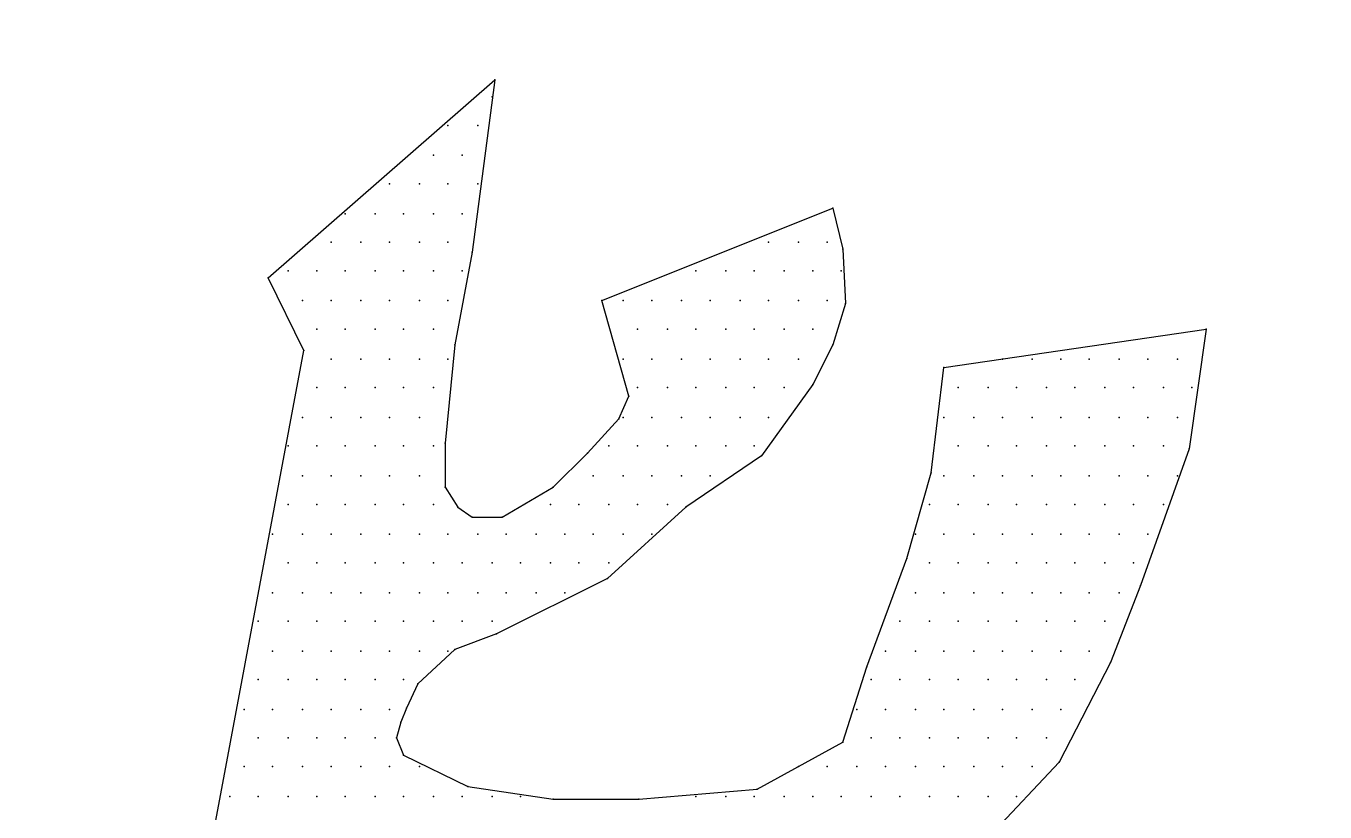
# Model space of a CAD drawing. Extents: x 199580 to 199930, y 645370 to 645670.
# Drawn here: x 199639.585 to 199641.509, y 645638.523 to 645639.688 of the extents above; entities that cross this region are included whole.
import ezdxf

# ---------------------------------------------------------------- set-up
doc = ezdxf.new("R2010")
doc.units = 0
doc.header["$LTSCALE"] = 0.2
doc.layers.add('KOTERET', color=1, linetype='Continuous')

msp = doc.modelspace()

# ---------------------------------------------------------------- linework, layer by layer
at = {"layer": 'KOTERET', "color": 1, "linetype": 'Continuous'}
for points in [[(199654.9932, 645650.0129, 0.06433), (199649.8966, 645651.419, 0.055067), (199645.3679, 645651.5541, 0.081051), (199640.018, 645650.4542, 0.05642), (199636.6294, 645648.7018, 0.170965), (199634.0241, 645645.6637, 0.076819), (199633.6272, 645643.867, 0.118306), (199634.2627, 645641.1287, 0.129737), (199636.2937, 645638.8211, 0.070189), (199640.2692, 645636.7267, 0.047922), (199643.2503, 645635.9688, 0.049022), (199647.5172, 645635.6626, 0.072792), (199653.7581, 645636.7436, 0.1248), (199657.8581, 645638.9858, 0.103709), (199660.1109, 645642.1717, 0.036886), (199660.2755, 645642.8705, 0.106536), (199660.1615, 645644.9205, 0.106243), (199658.1347, 645648.0156, 0.106919), (199654.9932, 645650.0129)], [(199643.3263, 645636.4269, 0.049045), (199647.5045, 645636.1271, 0.072972), (199653.6272, 645637.1912, 0.125195), (199657.5415, 645639.3257, 0.103069), (199659.6759, 645642.3342, 0.035565), (199659.8174, 645642.9444, 0.105225), (199659.7203, 645644.777, 0.105504), (199657.8096, 645647.6863, 0.107235), (199654.8243, 645649.5822, 0.064474), (199649.8311, 645650.9587, 0.055181), (199645.3953, 645651.0918, 0.081162), (199640.1847, 645650.0213, 0.05669), (199636.8743, 645648.307, 0.171614), (199634.4569, 645645.4969, 0.076301), (199634.0916, 645643.8501, 0.117637), (199634.6786, 645641.3377, 0.130118), (199636.5597, 645639.2032, 0.070334), (199640.4275, 645637.1637, 0.047983), (199643.3263, 645636.4269)]]:
    msp.add_lwpolyline(points, format="xyb", dxfattribs=at)
at = {"layer": 'KOTERET', "color": 2, "linetype": 'Continuous'}
for points in [[(199639.9441, 645639.3151), (199640.2798, 645639.6086)], [(199640.2798, 645639.6086), (199640.246, 645639.3531)], [(199640.2755, 645639.5833), (199640.2755, 645639.5833)], [(199640.2101, 645639.541), (199640.2101, 645639.541)], [(199640.2544, 645639.541), (199640.2544, 645639.541)], [(199640.189, 645639.4967), (199640.189, 645639.4967)], [(199640.2312, 645639.4967), (199640.2312, 645639.4967)], [(199640.1235, 645639.4545), (199640.1235, 645639.4545)], [(199640.1679, 645639.4545), (199640.1679, 645639.4545)], [(199640.2101, 645639.4545), (199640.2101, 645639.4545)], [(199640.2544, 645639.4545), (199640.2544, 645639.4545)], [(199640.4381, 645639.2813), (199640.7801, 645639.4186)], [(199640.7801, 645639.4186), (199640.7949, 645639.3574)], [(199640.0581, 645639.4101), (199640.0581, 645639.4101)], [(199640.1024, 645639.4101), (199640.1024, 645639.4101)], [(199640.1446, 645639.4101), (199640.1446, 645639.4101)], [(199640.189, 645639.4101), (199640.189, 645639.4101)], [(199640.2312, 645639.4101), (199640.2312, 645639.4101)], [(199640.037, 645639.3679), (199640.037, 645639.3679)], [(199640.0813, 645639.3679), (199640.0813, 645639.3679)], [(199640.1235, 645639.3679), (199640.1235, 645639.3679)], [(199640.1679, 645639.3679), (199640.1679, 645639.3679)], [(199640.2101, 645639.3679), (199640.2101, 645639.3679)], [(199640.6851, 645639.3679), (199640.6851, 645639.3679)], [(199640.7295, 645639.3679), (199640.7295, 645639.3679)], [(199640.7717, 645639.3679), (199640.7717, 645639.3679)], [(199640.7949, 645639.3574), (199640.7991, 645639.2771)], [(199640.246, 645639.3531), (199640.2206, 645639.2159)], [(199639.9736, 645639.3257), (199639.9736, 645639.3257)], [(199640.0158, 645639.3257), (199640.0158, 645639.3257)], [(199640.0581, 645639.3257), (199640.0581, 645639.3257)], [(199640.1024, 645639.3257), (199640.1024, 645639.3257)], [(199640.1446, 645639.3257), (199640.1446, 645639.3257)], [(199640.189, 645639.3257), (199640.189, 645639.3257)], [(199640.2312, 645639.3257), (199640.2312, 645639.3257)], [(199640.5774, 645639.3257), (199640.5774, 645639.3257)], [(199640.6218, 645639.3257), (199640.6218, 645639.3257)], [(199640.664, 645639.3257), (199640.664, 645639.3257)], [(199640.7083, 645639.3257), (199640.7083, 645639.3257)], [(199640.7506, 645639.3257), (199640.7506, 645639.3257)], [(199640.7928, 645639.3257), (199640.7928, 645639.3257)], [(199639.9968, 645639.2075), (199639.9441, 645639.3151)], [(199639.9947, 645639.2813), (199639.9947, 645639.2813)], [(199640.037, 645639.2813), (199640.037, 645639.2813)], [(199640.0813, 645639.2813), (199640.0813, 645639.2813)], [(199640.1235, 645639.2813), (199640.1235, 645639.2813)], [(199640.1679, 645639.2813), (199640.1679, 645639.2813)], [(199640.2101, 645639.2813), (199640.2101, 645639.2813)], [(199640.4782, 645639.1399), (199640.4381, 645639.2813)], [(199640.4698, 645639.2813), (199640.4698, 645639.2813)], [(199640.512, 645639.2813), (199640.512, 645639.2813)], [(199640.5563, 645639.2813), (199640.5563, 645639.2813)], [(199640.5986, 645639.2813), (199640.5986, 645639.2813)], [(199640.6429, 645639.2813), (199640.6429, 645639.2813)], [(199640.6851, 645639.2813), (199640.6851, 645639.2813)], [(199640.7295, 645639.2813), (199640.7295, 645639.2813)], [(199640.7717, 645639.2813), (199640.7717, 645639.2813)], [(199640.7991, 645639.2771), (199640.7801, 645639.2159)], [(199640.0158, 645639.2391), (199640.0158, 645639.2391)], [(199640.0581, 645639.2391), (199640.0581, 645639.2391)], [(199640.1024, 645639.2391), (199640.1024, 645639.2391)], [(199640.1446, 645639.2391), (199640.1446, 645639.2391)], [(199640.189, 645639.2391), (199640.189, 645639.2391)], [(199640.4909, 645639.2391), (199640.4909, 645639.2391)], [(199640.5352, 645639.2391), (199640.5352, 645639.2391)], [(199640.5774, 645639.2391), (199640.5774, 645639.2391)], [(199640.6218, 645639.2391), (199640.6218, 645639.2391)], [(199640.664, 645639.2391), (199640.664, 645639.2391)], [(199640.7083, 645639.2391), (199640.7083, 645639.2391)], [(199640.7506, 645639.2391), (199640.7506, 645639.2391)], [(199640.9448, 645639.1821), (199641.3333, 645639.2391)], [(199641.3333, 645639.2391), (199641.3079, 645639.0618)], [(199639.8448, 645638.3946), (199639.9968, 645639.2075)], [(199640.2206, 645639.2159), (199640.2059, 645639.0702)], [(199640.7801, 645639.2159), (199640.7506, 645639.1568)], [(199640.037, 645639.1948), (199640.037, 645639.1948)], [(199640.0813, 645639.1948), (199640.0813, 645639.1948)], [(199640.1235, 645639.1948), (199640.1235, 645639.1948)], [(199640.1679, 645639.1948), (199640.1679, 645639.1948)], [(199640.2101, 645639.1948), (199640.2101, 645639.1948)], [(199640.4698, 645639.1948), (199640.4698, 645639.1948)], [(199640.512, 645639.1948), (199640.512, 645639.1948)], [(199640.5563, 645639.1948), (199640.5563, 645639.1948)], [(199640.5986, 645639.1948), (199640.5986, 645639.1948)], [(199640.6429, 645639.1948), (199640.6429, 645639.1948)], [(199640.6851, 645639.1948), (199640.6851, 645639.1948)], [(199640.7295, 645639.1948), (199640.7295, 645639.1948)], [(199641.0314, 645639.1948), (199641.0314, 645639.1948)], [(199641.0757, 645639.1948), (199641.0757, 645639.1948)], [(199641.1179, 645639.1948), (199641.1179, 645639.1948)], [(199641.1602, 645639.1948), (199641.1602, 645639.1948)], [(199641.2045, 645639.1948), (199641.2045, 645639.1948)], [(199641.2467, 645639.1948), (199641.2467, 645639.1948)], [(199641.2911, 645639.1948), (199641.2911, 645639.1948)], [(199640.9258, 645639.0259), (199640.9448, 645639.1821)], [(199640.0158, 645639.1526), (199640.0158, 645639.1526)], [(199640.0581, 645639.1526), (199640.0581, 645639.1526)], [(199640.1024, 645639.1526), (199640.1024, 645639.1526)], [(199640.1446, 645639.1526), (199640.1446, 645639.1526)], [(199640.189, 645639.1526), (199640.189, 645639.1526)], [(199640.4909, 645639.1526), (199640.4909, 645639.1526)], [(199640.5352, 645639.1526), (199640.5352, 645639.1526)], [(199640.5774, 645639.1526), (199640.5774, 645639.1526)], [(199640.6218, 645639.1526), (199640.6218, 645639.1526)], [(199640.664, 645639.1526), (199640.664, 645639.1526)], [(199640.7506, 645639.1568), (199640.6746, 645639.0512)], [(199640.7083, 645639.1526), (199640.7083, 645639.1526)], [(199640.9659, 645639.1526), (199640.9659, 645639.1526)], [(199641.0103, 645639.1526), (199641.0103, 645639.1526)], [(199641.0525, 645639.1526), (199641.0525, 645639.1526)], [(199641.0968, 645639.1526), (199641.0968, 645639.1526)], [(199641.139, 645639.1526), (199641.139, 645639.1526)], [(199641.1834, 645639.1526), (199641.1834, 645639.1526)], [(199641.2256, 645639.1526), (199641.2256, 645639.1526)], [(199641.2699, 645639.1526), (199641.2699, 645639.1526)], [(199641.3122, 645639.1526), (199641.3122, 645639.1526)], [(199640.4634, 645639.1061), (199640.4782, 645639.1399)], [(199639.9947, 645639.1082), (199639.9947, 645639.1082)], [(199640.037, 645639.1082), (199640.037, 645639.1082)], [(199640.0813, 645639.1082), (199640.0813, 645639.1082)], [(199640.1235, 645639.1082), (199640.1235, 645639.1082)], [(199640.1679, 645639.1082), (199640.1679, 645639.1082)], [(199640.417, 645639.0554), (199640.4634, 645639.1061)], [(199640.4698, 645639.1082), (199640.4698, 645639.1082)], [(199640.512, 645639.1082), (199640.512, 645639.1082)], [(199640.5563, 645639.1082), (199640.5563, 645639.1082)], [(199640.5986, 645639.1082), (199640.5986, 645639.1082)], [(199640.6429, 645639.1082), (199640.6429, 645639.1082)], [(199640.6851, 645639.1082), (199640.6851, 645639.1082)], [(199640.9448, 645639.1082), (199640.9448, 645639.1082)], [(199640.9891, 645639.1082), (199640.9891, 645639.1082)], [(199641.0314, 645639.1082), (199641.0314, 645639.1082)], [(199641.0757, 645639.1082), (199641.0757, 645639.1082)], [(199641.1179, 645639.1082), (199641.1179, 645639.1082)], [(199641.1602, 645639.1082), (199641.1602, 645639.1082)], [(199641.2045, 645639.1082), (199641.2045, 645639.1082)], [(199641.2467, 645639.1082), (199641.2467, 645639.1082)], [(199641.2911, 645639.1082), (199641.2911, 645639.1082)], [(199640.2059, 645639.0702), (199640.2059, 645639.0048)], [(199639.9736, 645639.066), (199639.9736, 645639.066)], [(199640.0158, 645639.066), (199640.0158, 645639.066)], [(199640.0581, 645639.066), (199640.0581, 645639.066)], [(199640.1024, 645639.066), (199640.1024, 645639.066)], [(199640.1446, 645639.066), (199640.1446, 645639.066)], [(199640.189, 645639.066), (199640.189, 645639.066)], [(199640.3663, 645639.0048), (199640.417, 645639.0554)], [(199640.4487, 645639.066), (199640.4487, 645639.066)], [(199640.4909, 645639.066), (199640.4909, 645639.066)], [(199640.5352, 645639.066), (199640.5352, 645639.066)], [(199640.6746, 645639.0512), (199640.5627, 645638.9752)], [(199640.5774, 645639.066), (199640.5774, 645639.066)], [(199640.6218, 645639.066), (199640.6218, 645639.066)], [(199640.664, 645639.066), (199640.664, 645639.066)], [(199640.9659, 645639.066), (199640.9659, 645639.066)], [(199641.0103, 645639.066), (199641.0103, 645639.066)], [(199641.0525, 645639.066), (199641.0525, 645639.066)], [(199641.0968, 645639.066), (199641.0968, 645639.066)], [(199641.139, 645639.066), (199641.139, 645639.066)], [(199641.1834, 645639.066), (199641.1834, 645639.066)], [(199641.2256, 645639.066), (199641.2256, 645639.066)], [(199641.3079, 645639.0618), (199641.2362, 645638.8591)], [(199641.2699, 645639.066), (199641.2699, 645639.066)], [(199639.9947, 645639.0217), (199639.9947, 645639.0217)], [(199640.037, 645639.0217), (199640.037, 645639.0217)], [(199640.0813, 645639.0217), (199640.0813, 645639.0217)], [(199640.1235, 645639.0217), (199640.1235, 645639.0217)], [(199640.1679, 645639.0217), (199640.1679, 645639.0217)], [(199640.4254, 645639.0217), (199640.4254, 645639.0217)], [(199640.4698, 645639.0217), (199640.4698, 645639.0217)], [(199640.512, 645639.0217), (199640.512, 645639.0217)], [(199640.5563, 645639.0217), (199640.5563, 645639.0217)], [(199640.5986, 645639.0217), (199640.5986, 645639.0217)], [(199640.8899, 645638.8992), (199640.9258, 645639.0259)], [(199640.9448, 645639.0217), (199640.9448, 645639.0217)], [(199640.9891, 645639.0217), (199640.9891, 645639.0217)], [(199641.0314, 645639.0217), (199641.0314, 645639.0217)], [(199641.0757, 645639.0217), (199641.0757, 645639.0217)], [(199641.1179, 645639.0217), (199641.1179, 645639.0217)], [(199641.1602, 645639.0217), (199641.1602, 645639.0217)], [(199641.2045, 645639.0217), (199641.2045, 645639.0217)], [(199641.2467, 645639.0217), (199641.2467, 645639.0217)], [(199641.2911, 645639.0217), (199641.2911, 645639.0217)], [(199640.2059, 645639.0048), (199640.2249, 645638.9752)], [(199640.2903, 645638.9604), (199640.3663, 645639.0048)], [(199639.9736, 645638.9794), (199639.9736, 645638.9794)], [(199640.0158, 645638.9794), (199640.0158, 645638.9794)], [(199640.0581, 645638.9794), (199640.0581, 645638.9794)], [(199640.1024, 645638.9794), (199640.1024, 645638.9794)], [(199640.1446, 645638.9794), (199640.1446, 645638.9794)], [(199640.189, 645638.9794), (199640.189, 645638.9794)], [(199640.2249, 645638.9752), (199640.246, 645638.9604)], [(199640.3621, 645638.9794), (199640.3621, 645638.9794)], [(199640.4043, 645638.9794), (199640.4043, 645638.9794)], [(199640.5627, 645638.9752), (199640.4465, 645638.8696)], [(199640.4487, 645638.9794), (199640.4487, 645638.9794)], [(199640.4909, 645638.9794), (199640.4909, 645638.9794)], [(199640.5352, 645638.9794), (199640.5352, 645638.9794)], [(199640.9237, 645638.9794), (199640.9237, 645638.9794)], [(199640.9659, 645638.9794), (199640.9659, 645638.9794)], [(199641.0103, 645638.9794), (199641.0103, 645638.9794)], [(199641.0525, 645638.9794), (199641.0525, 645638.9794)], [(199641.0968, 645638.9794), (199641.0968, 645638.9794)], [(199641.139, 645638.9794), (199641.139, 645638.9794)], [(199641.1834, 645638.9794), (199641.1834, 645638.9794)], [(199641.2256, 645638.9794), (199641.2256, 645638.9794)], [(199641.2699, 645638.9794), (199641.2699, 645638.9794)], [(199640.246, 645638.9604), (199640.2903, 645638.9604)], [(199639.9504, 645638.9351), (199639.9504, 645638.9351)], [(199639.9947, 645638.9351), (199639.9947, 645638.9351)], [(199640.037, 645638.9351), (199640.037, 645638.9351)], [(199640.0813, 645638.9351), (199640.0813, 645638.9351)], [(199640.1235, 645638.9351), (199640.1235, 645638.9351)], [(199640.1679, 645638.9351), (199640.1679, 645638.9351)], [(199640.2101, 645638.9351), (199640.2101, 645638.9351)], [(199640.2544, 645638.9351), (199640.2544, 645638.9351)], [(199640.2966, 645638.9351), (199640.2966, 645638.9351)], [(199640.341, 645638.9351), (199640.341, 645638.9351)], [(199640.3832, 645638.9351), (199640.3832, 645638.9351)], [(199640.4254, 645638.9351), (199640.4254, 645638.9351)], [(199640.4698, 645638.9351), (199640.4698, 645638.9351)], [(199640.512, 645638.9351), (199640.512, 645638.9351)], [(199640.9026, 645638.9351), (199640.9026, 645638.9351)], [(199640.9448, 645638.9351), (199640.9448, 645638.9351)], [(199640.9891, 645638.9351), (199640.9891, 645638.9351)], [(199641.0314, 645638.9351), (199641.0314, 645638.9351)], [(199641.0757, 645638.9351), (199641.0757, 645638.9351)], [(199641.1179, 645638.9351), (199641.1179, 645638.9351)], [(199641.1602, 645638.9351), (199641.1602, 645638.9351)], [(199641.2045, 645638.9351), (199641.2045, 645638.9351)], [(199641.2467, 645638.9351), (199641.2467, 645638.9351)], [(199640.8308, 645638.7388), (199640.8899, 645638.8992)], [(199639.9736, 645638.8929), (199639.9736, 645638.8929)], [(199640.0158, 645638.8929), (199640.0158, 645638.8929)], [(199640.0581, 645638.8929), (199640.0581, 645638.8929)], [(199640.1024, 645638.8929), (199640.1024, 645638.8929)], [(199640.1446, 645638.8929), (199640.1446, 645638.8929)], [(199640.189, 645638.8929), (199640.189, 645638.8929)], [(199640.2312, 645638.8929), (199640.2312, 645638.8929)], [(199640.2755, 645638.8929), (199640.2755, 645638.8929)], [(199640.3178, 645638.8929), (199640.3178, 645638.8929)], [(199640.3621, 645638.8929), (199640.3621, 645638.8929)], [(199640.4043, 645638.8929), (199640.4043, 645638.8929)], [(199640.4487, 645638.8929), (199640.4487, 645638.8929)], [(199640.9237, 645638.8929), (199640.9237, 645638.8929)], [(199640.9659, 645638.8929), (199640.9659, 645638.8929)], [(199641.0103, 645638.8929), (199641.0103, 645638.8929)], [(199641.0525, 645638.8929), (199641.0525, 645638.8929)], [(199641.0968, 645638.8929), (199641.0968, 645638.8929)], [(199641.139, 645638.8929), (199641.139, 645638.8929)], [(199641.1834, 645638.8929), (199641.1834, 645638.8929)], [(199641.2256, 645638.8929), (199641.2256, 645638.8929)], [(199640.4465, 645638.8696), (199640.2819, 645638.7873)], [(199641.2362, 645638.8591), (199641.1918, 645638.7451)], [(199639.9504, 645638.8485), (199639.9504, 645638.8485)], [(199639.9947, 645638.8485), (199639.9947, 645638.8485)], [(199640.037, 645638.8485), (199640.037, 645638.8485)], [(199640.0813, 645638.8485), (199640.0813, 645638.8485)], [(199640.1235, 645638.8485), (199640.1235, 645638.8485)], [(199640.1679, 645638.8485), (199640.1679, 645638.8485)], [(199640.2101, 645638.8485), (199640.2101, 645638.8485)], [(199640.2544, 645638.8485), (199640.2544, 645638.8485)], [(199640.2966, 645638.8485), (199640.2966, 645638.8485)], [(199640.341, 645638.8485), (199640.341, 645638.8485)], [(199640.3832, 645638.8485), (199640.3832, 645638.8485)], [(199640.9026, 645638.8485), (199640.9026, 645638.8485)], [(199640.9448, 645638.8485), (199640.9448, 645638.8485)], [(199640.9891, 645638.8485), (199640.9891, 645638.8485)], [(199641.0314, 645638.8485), (199641.0314, 645638.8485)], [(199641.0757, 645638.8485), (199641.0757, 645638.8485)], [(199641.1179, 645638.8485), (199641.1179, 645638.8485)], [(199641.1602, 645638.8485), (199641.1602, 645638.8485)], [(199641.2045, 645638.8485), (199641.2045, 645638.8485)], [(199639.9293, 645638.8063), (199639.9293, 645638.8063)], [(199639.9736, 645638.8063), (199639.9736, 645638.8063)], [(199640.0158, 645638.8063), (199640.0158, 645638.8063)], [(199640.0581, 645638.8063), (199640.0581, 645638.8063)], [(199640.1024, 645638.8063), (199640.1024, 645638.8063)], [(199640.1446, 645638.8063), (199640.1446, 645638.8063)], [(199640.189, 645638.8063), (199640.189, 645638.8063)], [(199640.2312, 645638.8063), (199640.2312, 645638.8063)], [(199640.2755, 645638.8063), (199640.2755, 645638.8063)], [(199640.8794, 645638.8063), (199640.8794, 645638.8063)], [(199640.9237, 645638.8063), (199640.9237, 645638.8063)], [(199640.9659, 645638.8063), (199640.9659, 645638.8063)], [(199641.0103, 645638.8063), (199641.0103, 645638.8063)], [(199641.0525, 645638.8063), (199641.0525, 645638.8063)], [(199641.0968, 645638.8063), (199641.0968, 645638.8063)], [(199641.139, 645638.8063), (199641.139, 645638.8063)], [(199641.1834, 645638.8063), (199641.1834, 645638.8063)], [(199640.2819, 645638.7873), (199640.2206, 645638.7641)], [(199639.9504, 645638.762), (199639.9504, 645638.762)], [(199639.9947, 645638.762), (199639.9947, 645638.762)], [(199640.037, 645638.762), (199640.037, 645638.762)], [(199640.0813, 645638.762), (199640.0813, 645638.762)], [(199640.1235, 645638.762), (199640.1235, 645638.762)], [(199640.2206, 645638.7641), (199640.1657, 645638.7134)], [(199640.1679, 645638.762), (199640.1679, 645638.762)], [(199640.2101, 645638.762), (199640.2101, 645638.762)], [(199640.8582, 645638.762), (199640.8582, 645638.762)], [(199640.9026, 645638.762), (199640.9026, 645638.762)], [(199640.9448, 645638.762), (199640.9448, 645638.762)], [(199640.9891, 645638.762), (199640.9891, 645638.762)], [(199641.0314, 645638.762), (199641.0314, 645638.762)], [(199641.0757, 645638.762), (199641.0757, 645638.762)], [(199641.1179, 645638.762), (199641.1179, 645638.762)], [(199641.1602, 645638.762), (199641.1602, 645638.762)], [(199641.1918, 645638.7451), (199641.1158, 645638.5973)], [(199640.7949, 645638.6269), (199640.8308, 645638.7388)], [(199639.9293, 645638.7197), (199639.9293, 645638.7197)], [(199639.9736, 645638.7197), (199639.9736, 645638.7197)], [(199640.0158, 645638.7197), (199640.0158, 645638.7197)], [(199640.0581, 645638.7197), (199640.0581, 645638.7197)], [(199640.1024, 645638.7197), (199640.1024, 645638.7197)], [(199640.1446, 645638.7197), (199640.1446, 645638.7197)], [(199640.1657, 645638.7134), (199640.1489, 645638.6775)], [(199640.8371, 645638.7197), (199640.8371, 645638.7197)], [(199640.8794, 645638.7197), (199640.8794, 645638.7197)], [(199640.9237, 645638.7197), (199640.9237, 645638.7197)], [(199640.9659, 645638.7197), (199640.9659, 645638.7197)], [(199641.0103, 645638.7197), (199641.0103, 645638.7197)], [(199641.0525, 645638.7197), (199641.0525, 645638.7197)], [(199641.0968, 645638.7197), (199641.0968, 645638.7197)], [(199641.139, 645638.7197), (199641.139, 645638.7197)], [(199639.9082, 645638.6754), (199639.9082, 645638.6754)], [(199639.9504, 645638.6754), (199639.9504, 645638.6754)], [(199639.9947, 645638.6754), (199639.9947, 645638.6754)], [(199640.037, 645638.6754), (199640.037, 645638.6754)], [(199640.0813, 645638.6754), (199640.0813, 645638.6754)], [(199640.1235, 645638.6754), (199640.1235, 645638.6754)], [(199640.1489, 645638.6775), (199640.1404, 645638.6564)], [(199640.816, 645638.6754), (199640.816, 645638.6754)], [(199640.8582, 645638.6754), (199640.8582, 645638.6754)], [(199640.9026, 645638.6754), (199640.9026, 645638.6754)], [(199640.9448, 645638.6754), (199640.9448, 645638.6754)], [(199640.9891, 645638.6754), (199640.9891, 645638.6754)], [(199641.0314, 645638.6754), (199641.0314, 645638.6754)], [(199641.0757, 645638.6754), (199641.0757, 645638.6754)], [(199641.1179, 645638.6754), (199641.1179, 645638.6754)], [(199640.1404, 645638.6564), (199640.1341, 645638.6332)], [(199639.9293, 645638.6332), (199639.9293, 645638.6332)], [(199639.9736, 645638.6332), (199639.9736, 645638.6332)], [(199640.0158, 645638.6332), (199640.0158, 645638.6332)], [(199640.0581, 645638.6332), (199640.0581, 645638.6332)], [(199640.1024, 645638.6332), (199640.1024, 645638.6332)], [(199640.1341, 645638.6332), (199640.1446, 645638.6079)], [(199640.6682, 645638.5572), (199640.7949, 645638.6269)], [(199640.8371, 645638.6332), (199640.8371, 645638.6332)], [(199640.8794, 645638.6332), (199640.8794, 645638.6332)], [(199640.9237, 645638.6332), (199640.9237, 645638.6332)], [(199640.9659, 645638.6332), (199640.9659, 645638.6332)], [(199641.0103, 645638.6332), (199641.0103, 645638.6332)], [(199641.0525, 645638.6332), (199641.0525, 645638.6332)], [(199641.0968, 645638.6332), (199641.0968, 645638.6332)], [(199640.1446, 645638.6079), (199640.2396, 645638.5614)], [(199639.9082, 645638.591), (199639.9082, 645638.591)], [(199639.9504, 645638.591), (199639.9504, 645638.591)], [(199639.9947, 645638.591), (199639.9947, 645638.591)], [(199640.037, 645638.591), (199640.037, 645638.591)], [(199640.0813, 645638.591), (199640.0813, 645638.591)], [(199640.1235, 645638.591), (199640.1235, 645638.591)], [(199640.1679, 645638.591), (199640.1679, 645638.591)], [(199640.7295, 645638.591), (199640.7295, 645638.591)], [(199640.7717, 645638.591), (199640.7717, 645638.591)], [(199640.816, 645638.591), (199640.816, 645638.591)], [(199640.8582, 645638.591), (199640.8582, 645638.591)], [(199640.9026, 645638.591), (199640.9026, 645638.591)], [(199640.9448, 645638.591), (199640.9448, 645638.591)], [(199640.9891, 645638.591), (199640.9891, 645638.591)], [(199641.1158, 645638.5973), (199641.0145, 645638.4896)], [(199641.0314, 645638.591), (199641.0314, 645638.591)], [(199641.0757, 645638.591), (199641.0757, 645638.591)], [(199640.2396, 645638.5614), (199640.3663, 645638.5424)], [(199640.493, 645638.5424), (199640.6682, 645638.5572)], [(199639.8871, 645638.5466), (199639.8871, 645638.5466)], [(199639.9293, 645638.5466), (199639.9293, 645638.5466)], [(199639.9736, 645638.5466), (199639.9736, 645638.5466)], [(199640.0158, 645638.5466), (199640.0158, 645638.5466)], [(199640.0581, 645638.5466), (199640.0581, 645638.5466)], [(199640.1024, 645638.5466), (199640.1024, 645638.5466)], [(199640.1446, 645638.5466), (199640.1446, 645638.5466)], [(199640.189, 645638.5466), (199640.189, 645638.5466)], [(199640.2312, 645638.5466), (199640.2312, 645638.5466)], [(199640.2755, 645638.5466), (199640.2755, 645638.5466)], [(199640.3178, 645638.5466), (199640.3178, 645638.5466)], [(199640.3663, 645638.5424), (199640.493, 645638.5424)], [(199640.5774, 645638.5466), (199640.5774, 645638.5466)], [(199640.6218, 645638.5466), (199640.6218, 645638.5466)], [(199640.664, 645638.5466), (199640.664, 645638.5466)], [(199640.7083, 645638.5466), (199640.7083, 645638.5466)], [(199640.7506, 645638.5466), (199640.7506, 645638.5466)], [(199640.7928, 645638.5466), (199640.7928, 645638.5466)], [(199640.8371, 645638.5466), (199640.8371, 645638.5466)], [(199640.8794, 645638.5466), (199640.8794, 645638.5466)], [(199640.9237, 645638.5466), (199640.9237, 645638.5466)], [(199640.9659, 645638.5466), (199640.9659, 645638.5466)], [(199641.0103, 645638.5466), (199641.0103, 645638.5466)], [(199641.0525, 645638.5466), (199641.0525, 645638.5466)]]:
    msp.add_lwpolyline(points, dxfattribs=at)
at = {"layer": 'KOTERET', "color": 1}
for p in [(199640.2798, 645639.6086), (199640.2798, 645639.6086), (199640.2755, 645639.5833), (199640.2755, 645639.5833), (199640.2101, 645639.541), (199640.2101, 645639.541), (199640.2544, 645639.541), (199640.2544, 645639.541), (199640.189, 645639.4967), (199640.189, 645639.4967), (199640.2312, 645639.4967), (199640.2312, 645639.4967), (199640.1235, 645639.4545), (199640.1235, 645639.4545), (199640.1679, 645639.4545), (199640.1679, 645639.4545), (199640.2101, 645639.4545), (199640.2101, 645639.4545), (199640.2544, 645639.4545), (199640.2544, 645639.4545), (199640.7801, 645639.4186), (199640.7801, 645639.4186), (199640.0581, 645639.4101), (199640.0581, 645639.4101), (199640.1024, 645639.4101), (199640.1024, 645639.4101), (199640.1446, 645639.4101), (199640.1446, 645639.4101), (199640.189, 645639.4101), (199640.189, 645639.4101), (199640.2312, 645639.4101), (199640.2312, 645639.4101), (199640.037, 645639.3679), (199640.037, 645639.3679), (199640.0813, 645639.3679), (199640.0813, 645639.3679), (199640.1235, 645639.3679), (199640.1235, 645639.3679), (199640.1679, 645639.3679), (199640.1679, 645639.3679), (199640.2101, 645639.3679), (199640.2101, 645639.3679), (199640.6851, 645639.3679), (199640.6851, 645639.3679), (199640.7295, 645639.3679), (199640.7295, 645639.3679), (199640.7717, 645639.3679), (199640.7717, 645639.3679), (199640.7949, 645639.3574), (199640.7949, 645639.3574), (199640.246, 645639.3531), (199640.246, 645639.3531), (199639.9736, 645639.3257), (199639.9736, 645639.3257), (199640.0158, 645639.3257), (199640.0158, 645639.3257), (199640.0581, 645639.3257), (199640.0581, 645639.3257), (199640.1024, 645639.3257), (199640.1024, 645639.3257), (199640.1446, 645639.3257), (199640.1446, 645639.3257), (199640.189, 645639.3257), (199640.189, 645639.3257), (199640.2312, 645639.3257), (199640.2312, 645639.3257), (199640.5774, 645639.3257), (199640.5774, 645639.3257), (199640.6218, 645639.3257), (199640.6218, 645639.3257), (199640.664, 645639.3257), (199640.664, 645639.3257), (199640.7083, 645639.3257), (199640.7083, 645639.3257), (199640.7506, 645639.3257), (199640.7506, 645639.3257), (199640.7928, 645639.3257), (199640.7928, 645639.3257), (199639.9441, 645639.3151), (199639.9441, 645639.3151), (199639.9947, 645639.2813), (199639.9947, 645639.2813), (199640.037, 645639.2813), (199640.037, 645639.2813), (199640.0813, 645639.2813), (199640.0813, 645639.2813), (199640.1235, 645639.2813), (199640.1235, 645639.2813), (199640.1679, 645639.2813), (199640.1679, 645639.2813), (199640.2101, 645639.2813), (199640.2101, 645639.2813), (199640.4381, 645639.2813), (199640.4381, 645639.2813), (199640.4698, 645639.2813), (199640.4698, 645639.2813), (199640.512, 645639.2813), (199640.512, 645639.2813), (199640.5563, 645639.2813), (199640.5563, 645639.2813), (199640.5986, 645639.2813), (199640.5986, 645639.2813), (199640.6429, 645639.2813), (199640.6429, 645639.2813), (199640.6851, 645639.2813), (199640.6851, 645639.2813), (199640.7295, 645639.2813), (199640.7295, 645639.2813), (199640.7717, 645639.2813), (199640.7717, 645639.2813), (199640.7991, 645639.2771), (199640.7991, 645639.2771), (199640.0158, 645639.2391), (199640.0158, 645639.2391), (199640.0581, 645639.2391), (199640.0581, 645639.2391), (199640.1024, 645639.2391), (199640.1024, 645639.2391), (199640.1446, 645639.2391), (199640.1446, 645639.2391), (199640.189, 645639.2391), (199640.189, 645639.2391), (199640.4909, 645639.2391), (199640.4909, 645639.2391), (199640.5352, 645639.2391), (199640.5352, 645639.2391), (199640.5774, 645639.2391), (199640.5774, 645639.2391), (199640.6218, 645639.2391), (199640.6218, 645639.2391), (199640.664, 645639.2391), (199640.664, 645639.2391), (199640.7083, 645639.2391), (199640.7083, 645639.2391), (199640.7506, 645639.2391), (199640.7506, 645639.2391), (199641.3333, 645639.2391), (199641.3333, 645639.2391), (199639.9968, 645639.2075), (199639.9968, 645639.2075), (199640.2206, 645639.2159), (199640.2206, 645639.2159), (199640.7801, 645639.2159), (199640.7801, 645639.2159), (199640.037, 645639.1948), (199640.037, 645639.1948), (199640.0813, 645639.1948), (199640.0813, 645639.1948), (199640.1235, 645639.1948), (199640.1235, 645639.1948), (199640.1679, 645639.1948), (199640.1679, 645639.1948), (199640.2101, 645639.1948), (199640.2101, 645639.1948), (199640.4698, 645639.1948), (199640.4698, 645639.1948), (199640.512, 645639.1948), (199640.512, 645639.1948), (199640.5563, 645639.1948), (199640.5563, 645639.1948), (199640.5986, 645639.1948), (199640.5986, 645639.1948), (199640.6429, 645639.1948), (199640.6429, 645639.1948), (199640.6851, 645639.1948), (199640.6851, 645639.1948), (199640.7295, 645639.1948), (199640.7295, 645639.1948), (199641.0314, 645639.1948), (199641.0314, 645639.1948), (199641.0757, 645639.1948), (199641.0757, 645639.1948), (199641.1179, 645639.1948), (199641.1179, 645639.1948), (199641.1602, 645639.1948), (199641.1602, 645639.1948), (199641.2045, 645639.1948), (199641.2045, 645639.1948), (199641.2467, 645639.1948), (199641.2467, 645639.1948), (199641.2911, 645639.1948), (199641.2911, 645639.1948), (199640.9448, 645639.1821), (199640.9448, 645639.1821), (199640.0158, 645639.1526), (199640.0158, 645639.1526), (199640.0581, 645639.1526), (199640.0581, 645639.1526), (199640.1024, 645639.1526), (199640.1024, 645639.1526), (199640.1446, 645639.1526), (199640.1446, 645639.1526), (199640.189, 645639.1526), (199640.189, 645639.1526), (199640.4909, 645639.1526), (199640.4909, 645639.1526), (199640.5352, 645639.1526), (199640.5352, 645639.1526), (199640.5774, 645639.1526), (199640.5774, 645639.1526), (199640.6218, 645639.1526), (199640.6218, 645639.1526), (199640.664, 645639.1526), (199640.664, 645639.1526), (199640.7083, 645639.1526), (199640.7083, 645639.1526), (199640.7506, 645639.1568), (199640.7506, 645639.1568), (199640.9659, 645639.1526), (199640.9659, 645639.1526), (199641.0103, 645639.1526), (199641.0103, 645639.1526), (199641.0525, 645639.1526), (199641.0525, 645639.1526), (199641.0968, 645639.1526), (199641.0968, 645639.1526), (199641.139, 645639.1526), (199641.139, 645639.1526), (199641.1834, 645639.1526), (199641.1834, 645639.1526), (199641.2256, 645639.1526), (199641.2256, 645639.1526), (199641.2699, 645639.1526), (199641.2699, 645639.1526), (199641.3122, 645639.1526), (199641.3122, 645639.1526), (199640.4782, 645639.1399), (199640.4782, 645639.1399), (199639.9947, 645639.1082), (199639.9947, 645639.1082), (199640.037, 645639.1082), (199640.037, 645639.1082), (199640.0813, 645639.1082), (199640.0813, 645639.1082), (199640.1235, 645639.1082), (199640.1235, 645639.1082), (199640.1679, 645639.1082), (199640.1679, 645639.1082), (199640.4634, 645639.1061), (199640.4634, 645639.1061), (199640.4698, 645639.1082), (199640.4698, 645639.1082), (199640.512, 645639.1082), (199640.512, 645639.1082), (199640.5563, 645639.1082), (199640.5563, 645639.1082), (199640.5986, 645639.1082), (199640.5986, 645639.1082), (199640.6429, 645639.1082), (199640.6429, 645639.1082), (199640.6851, 645639.1082), (199640.6851, 645639.1082), (199640.9448, 645639.1082), (199640.9448, 645639.1082), (199640.9891, 645639.1082), (199640.9891, 645639.1082), (199641.0314, 645639.1082), (199641.0314, 645639.1082), (199641.0757, 645639.1082), (199641.0757, 645639.1082), (199641.1179, 645639.1082), (199641.1179, 645639.1082), (199641.1602, 645639.1082), (199641.1602, 645639.1082), (199641.2045, 645639.1082), (199641.2045, 645639.1082), (199641.2467, 645639.1082), (199641.2467, 645639.1082), (199641.2911, 645639.1082), (199641.2911, 645639.1082), (199640.2059, 645639.0702), (199640.2059, 645639.0702), (199639.9736, 645639.066), (199639.9736, 645639.066), (199640.0158, 645639.066), (199640.0158, 645639.066), (199640.0581, 645639.066), (199640.0581, 645639.066), (199640.1024, 645639.066), (199640.1024, 645639.066), (199640.1446, 645639.066), (199640.1446, 645639.066), (199640.189, 645639.066), (199640.189, 645639.066), (199640.417, 645639.0554), (199640.417, 645639.0554), (199640.4487, 645639.066), (199640.4487, 645639.066), (199640.4909, 645639.066), (199640.4909, 645639.066), (199640.5352, 645639.066), (199640.5352, 645639.066), (199640.5774, 645639.066), (199640.5774, 645639.066), (199640.6218, 645639.066), (199640.6218, 645639.066), (199640.664, 645639.066), (199640.664, 645639.066), (199640.6746, 645639.0512), (199640.6746, 645639.0512), (199640.9659, 645639.066), (199640.9659, 645639.066), (199641.0103, 645639.066), (199641.0103, 645639.066), (199641.0525, 645639.066), (199641.0525, 645639.066), (199641.0968, 645639.066), (199641.0968, 645639.066), (199641.139, 645639.066), (199641.139, 645639.066), (199641.1834, 645639.066), (199641.1834, 645639.066), (199641.2256, 645639.066), (199641.2256, 645639.066), (199641.2699, 645639.066), (199641.2699, 645639.066), (199641.3079, 645639.0618), (199641.3079, 645639.0618), (199639.9947, 645639.0217), (199639.9947, 645639.0217), (199640.037, 645639.0217), (199640.037, 645639.0217), (199640.0813, 645639.0217), (199640.0813, 645639.0217), (199640.1235, 645639.0217), (199640.1235, 645639.0217), (199640.1679, 645639.0217), (199640.1679, 645639.0217), (199640.4254, 645639.0217), (199640.4254, 645639.0217), (199640.4698, 645639.0217), (199640.4698, 645639.0217), (199640.512, 645639.0217), (199640.512, 645639.0217), (199640.5563, 645639.0217), (199640.5563, 645639.0217), (199640.5986, 645639.0217), (199640.5986, 645639.0217), (199640.9258, 645639.0259), (199640.9258, 645639.0259), (199640.9448, 645639.0217), (199640.9448, 645639.0217), (199640.9891, 645639.0217), (199640.9891, 645639.0217), (199641.0314, 645639.0217), (199641.0314, 645639.0217), (199641.0757, 645639.0217), (199641.0757, 645639.0217), (199641.1179, 645639.0217), (199641.1179, 645639.0217), (199641.1602, 645639.0217), (199641.1602, 645639.0217), (199641.2045, 645639.0217), (199641.2045, 645639.0217), (199641.2467, 645639.0217), (199641.2467, 645639.0217), (199641.2911, 645639.0217), (199641.2911, 645639.0217), (199640.2059, 645639.0048), (199640.2059, 645639.0048), (199640.3663, 645639.0048), (199640.3663, 645639.0048), (199639.9736, 645638.9794), (199639.9736, 645638.9794), (199640.0158, 645638.9794), (199640.0158, 645638.9794), (199640.0581, 645638.9794), (199640.0581, 645638.9794), (199640.1024, 645638.9794), (199640.1024, 645638.9794), (199640.1446, 645638.9794), (199640.1446, 645638.9794), (199640.189, 645638.9794), (199640.189, 645638.9794), (199640.2249, 645638.9752), (199640.2249, 645638.9752), (199640.3621, 645638.9794), (199640.3621, 645638.9794), (199640.4043, 645638.9794), (199640.4043, 645638.9794), (199640.4487, 645638.9794), (199640.4487, 645638.9794), (199640.4909, 645638.9794), (199640.4909, 645638.9794), (199640.5352, 645638.9794), (199640.5352, 645638.9794), (199640.5627, 645638.9752), (199640.5627, 645638.9752), (199640.9237, 645638.9794), (199640.9237, 645638.9794), (199640.9659, 645638.9794), (199640.9659, 645638.9794), (199641.0103, 645638.9794), (199641.0103, 645638.9794), (199641.0525, 645638.9794), (199641.0525, 645638.9794), (199641.0968, 645638.9794), (199641.0968, 645638.9794), (199641.139, 645638.9794), (199641.139, 645638.9794), (199641.1834, 645638.9794), (199641.1834, 645638.9794), (199641.2256, 645638.9794), (199641.2256, 645638.9794), (199641.2699, 645638.9794), (199641.2699, 645638.9794), (199640.246, 645638.9604), (199640.246, 645638.9604), (199640.2903, 645638.9604), (199640.2903, 645638.9604), (199639.9504, 645638.9351), (199639.9504, 645638.9351), (199639.9947, 645638.9351), (199639.9947, 645638.9351), (199640.037, 645638.9351), (199640.037, 645638.9351), (199640.0813, 645638.9351), (199640.0813, 645638.9351), (199640.1235, 645638.9351), (199640.1235, 645638.9351), (199640.1679, 645638.9351), (199640.1679, 645638.9351), (199640.2101, 645638.9351), (199640.2101, 645638.9351), (199640.2544, 645638.9351), (199640.2544, 645638.9351), (199640.2966, 645638.9351), (199640.2966, 645638.9351), (199640.341, 645638.9351), (199640.341, 645638.9351), (199640.3832, 645638.9351), (199640.3832, 645638.9351), (199640.4254, 645638.9351), (199640.4254, 645638.9351), (199640.4698, 645638.9351), (199640.4698, 645638.9351), (199640.512, 645638.9351), (199640.512, 645638.9351), (199640.9026, 645638.9351), (199640.9026, 645638.9351), (199640.9448, 645638.9351), (199640.9448, 645638.9351), (199640.9891, 645638.9351), (199640.9891, 645638.9351), (199641.0314, 645638.9351), (199641.0314, 645638.9351), (199641.0757, 645638.9351), (199641.0757, 645638.9351), (199641.1179, 645638.9351), (199641.1179, 645638.9351), (199641.1602, 645638.9351), (199641.1602, 645638.9351), (199641.2045, 645638.9351), (199641.2045, 645638.9351), (199641.2467, 645638.9351), (199641.2467, 645638.9351), (199640.8899, 645638.8992), (199640.8899, 645638.8992), (199639.9736, 645638.8929), (199639.9736, 645638.8929), (199640.0158, 645638.8929), (199640.0158, 645638.8929), (199640.0581, 645638.8929), (199640.0581, 645638.8929), (199640.1024, 645638.8929), (199640.1024, 645638.8929), (199640.1446, 645638.8929), (199640.1446, 645638.8929), (199640.189, 645638.8929), (199640.189, 645638.8929), (199640.2312, 645638.8929), (199640.2312, 645638.8929), (199640.2755, 645638.8929), (199640.2755, 645638.8929), (199640.3178, 645638.8929), (199640.3178, 645638.8929), (199640.3621, 645638.8929), (199640.3621, 645638.8929), (199640.4043, 645638.8929), (199640.4043, 645638.8929), (199640.4487, 645638.8929), (199640.4487, 645638.8929), (199640.9237, 645638.8929), (199640.9237, 645638.8929), (199640.9659, 645638.8929), (199640.9659, 645638.8929), (199641.0103, 645638.8929), (199641.0103, 645638.8929), (199641.0525, 645638.8929), (199641.0525, 645638.8929), (199641.0968, 645638.8929), (199641.0968, 645638.8929), (199641.139, 645638.8929), (199641.139, 645638.8929), (199641.1834, 645638.8929), (199641.1834, 645638.8929), (199641.2256, 645638.8929), (199641.2256, 645638.8929), (199640.4465, 645638.8696), (199640.4465, 645638.8696), (199641.2362, 645638.8591), (199641.2362, 645638.8591), (199639.9504, 645638.8485), (199639.9504, 645638.8485), (199639.9947, 645638.8485), (199639.9947, 645638.8485), (199640.037, 645638.8485), (199640.037, 645638.8485), (199640.0813, 645638.8485), (199640.0813, 645638.8485), (199640.1235, 645638.8485), (199640.1235, 645638.8485), (199640.1679, 645638.8485), (199640.1679, 645638.8485), (199640.2101, 645638.8485), (199640.2101, 645638.8485), (199640.2544, 645638.8485), (199640.2544, 645638.8485), (199640.2966, 645638.8485), (199640.2966, 645638.8485), (199640.341, 645638.8485), (199640.341, 645638.8485), (199640.3832, 645638.8485), (199640.3832, 645638.8485), (199640.9026, 645638.8485), (199640.9026, 645638.8485), (199640.9448, 645638.8485), (199640.9448, 645638.8485), (199640.9891, 645638.8485), (199640.9891, 645638.8485), (199641.0314, 645638.8485), (199641.0314, 645638.8485), (199641.0757, 645638.8485), (199641.0757, 645638.8485), (199641.1179, 645638.8485), (199641.1179, 645638.8485), (199641.1602, 645638.8485), (199641.1602, 645638.8485), (199641.2045, 645638.8485), (199641.2045, 645638.8485), (199639.9293, 645638.8063), (199639.9293, 645638.8063), (199639.9736, 645638.8063), (199639.9736, 645638.8063), (199640.0158, 645638.8063), (199640.0158, 645638.8063), (199640.0581, 645638.8063), (199640.0581, 645638.8063), (199640.1024, 645638.8063), (199640.1024, 645638.8063), (199640.1446, 645638.8063), (199640.1446, 645638.8063), (199640.189, 645638.8063), (199640.189, 645638.8063), (199640.2312, 645638.8063), (199640.2312, 645638.8063), (199640.2755, 645638.8063), (199640.2755, 645638.8063), (199640.8794, 645638.8063), (199640.8794, 645638.8063), (199640.9237, 645638.8063), (199640.9237, 645638.8063), (199640.9659, 645638.8063), (199640.9659, 645638.8063), (199641.0103, 645638.8063), (199641.0103, 645638.8063), (199641.0525, 645638.8063), (199641.0525, 645638.8063), (199641.0968, 645638.8063), (199641.0968, 645638.8063), (199641.139, 645638.8063), (199641.139, 645638.8063), (199641.1834, 645638.8063), (199641.1834, 645638.8063), (199640.2819, 645638.7873), (199640.2819, 645638.7873), (199639.9504, 645638.762), (199639.9504, 645638.762), (199639.9947, 645638.762), (199639.9947, 645638.762), (199640.037, 645638.762), (199640.037, 645638.762), (199640.0813, 645638.762), (199640.0813, 645638.762), (199640.1235, 645638.762), (199640.1235, 645638.762), (199640.1679, 645638.762), (199640.1679, 645638.762), (199640.2101, 645638.762), (199640.2101, 645638.762), (199640.2206, 645638.7641), (199640.2206, 645638.7641), (199640.8582, 645638.762), (199640.8582, 645638.762), (199640.9026, 645638.762), (199640.9026, 645638.762), (199640.9448, 645638.762), (199640.9448, 645638.762), (199640.9891, 645638.762), (199640.9891, 645638.762), (199641.0314, 645638.762), (199641.0314, 645638.762), (199641.0757, 645638.762), (199641.0757, 645638.762), (199641.1179, 645638.762), (199641.1179, 645638.762), (199641.1602, 645638.762), (199641.1602, 645638.762), (199641.1918, 645638.7451), (199641.1918, 645638.7451), (199640.8308, 645638.7388), (199640.8308, 645638.7388), (199639.9293, 645638.7197), (199639.9293, 645638.7197), (199639.9736, 645638.7197), (199639.9736, 645638.7197), (199640.0158, 645638.7197), (199640.0158, 645638.7197), (199640.0581, 645638.7197), (199640.0581, 645638.7197), (199640.1024, 645638.7197), (199640.1024, 645638.7197), (199640.1446, 645638.7197), (199640.1446, 645638.7197), (199640.1657, 645638.7134), (199640.1657, 645638.7134), (199640.8371, 645638.7197), (199640.8371, 645638.7197), (199640.8794, 645638.7197), (199640.8794, 645638.7197), (199640.9237, 645638.7197), (199640.9237, 645638.7197), (199640.9659, 645638.7197), (199640.9659, 645638.7197), (199641.0103, 645638.7197), (199641.0103, 645638.7197), (199641.0525, 645638.7197), (199641.0525, 645638.7197), (199641.0968, 645638.7197), (199641.0968, 645638.7197), (199641.139, 645638.7197), (199641.139, 645638.7197), (199639.9082, 645638.6754), (199639.9082, 645638.6754), (199639.9504, 645638.6754), (199639.9504, 645638.6754), (199639.9947, 645638.6754), (199639.9947, 645638.6754), (199640.037, 645638.6754), (199640.037, 645638.6754), (199640.0813, 645638.6754), (199640.0813, 645638.6754), (199640.1235, 645638.6754), (199640.1235, 645638.6754), (199640.1489, 645638.6775), (199640.1489, 645638.6775), (199640.816, 645638.6754), (199640.816, 645638.6754), (199640.8582, 645638.6754), (199640.8582, 645638.6754), (199640.9026, 645638.6754), (199640.9026, 645638.6754), (199640.9448, 645638.6754), (199640.9448, 645638.6754), (199640.9891, 645638.6754), (199640.9891, 645638.6754), (199641.0314, 645638.6754), (199641.0314, 645638.6754), (199641.0757, 645638.6754), (199641.0757, 645638.6754), (199641.1179, 645638.6754), (199641.1179, 645638.6754), (199640.1404, 645638.6564), (199640.1404, 645638.6564), (199639.9293, 645638.6332), (199639.9293, 645638.6332), (199639.9736, 645638.6332), (199639.9736, 645638.6332), (199640.0158, 645638.6332), (199640.0158, 645638.6332), (199640.0581, 645638.6332), (199640.0581, 645638.6332), (199640.1024, 645638.6332), (199640.1024, 645638.6332), (199640.1341, 645638.6332), (199640.1341, 645638.6332), (199640.7949, 645638.6269), (199640.7949, 645638.6269), (199640.8371, 645638.6332), (199640.8371, 645638.6332), (199640.8794, 645638.6332), (199640.8794, 645638.6332), (199640.9237, 645638.6332), (199640.9237, 645638.6332), (199640.9659, 645638.6332), (199640.9659, 645638.6332), (199641.0103, 645638.6332), (199641.0103, 645638.6332), (199641.0525, 645638.6332), (199641.0525, 645638.6332), (199641.0968, 645638.6332), (199641.0968, 645638.6332), (199640.1446, 645638.6079), (199640.1446, 645638.6079), (199639.9082, 645638.591), (199639.9082, 645638.591), (199639.9504, 645638.591), (199639.9504, 645638.591), (199639.9947, 645638.591), (199639.9947, 645638.591), (199640.037, 645638.591), (199640.037, 645638.591), (199640.0813, 645638.591), (199640.0813, 645638.591), (199640.1235, 645638.591), (199640.1235, 645638.591), (199640.1679, 645638.591), (199640.1679, 645638.591), (199640.7295, 645638.591), (199640.7295, 645638.591), (199640.7717, 645638.591), (199640.7717, 645638.591), (199640.816, 645638.591), (199640.816, 645638.591), (199640.8582, 645638.591), (199640.8582, 645638.591), (199640.9026, 645638.591), (199640.9026, 645638.591), (199640.9448, 645638.591), (199640.9448, 645638.591), (199640.9891, 645638.591), (199640.9891, 645638.591), (199641.0314, 645638.591), (199641.0314, 645638.591), (199641.0757, 645638.591), (199641.0757, 645638.591), (199641.1158, 645638.5973), (199641.1158, 645638.5973), (199640.2396, 645638.5614), (199640.2396, 645638.5614), (199640.6682, 645638.5572), (199640.6682, 645638.5572), (199639.8871, 645638.5466), (199639.8871, 645638.5466), (199639.9293, 645638.5466), (199639.9293, 645638.5466), (199639.9736, 645638.5466), (199639.9736, 645638.5466), (199640.0158, 645638.5466), (199640.0158, 645638.5466), (199640.0581, 645638.5466), (199640.0581, 645638.5466), (199640.1024, 645638.5466), (199640.1024, 645638.5466), (199640.1446, 645638.5466), (199640.1446, 645638.5466), (199640.189, 645638.5466), (199640.189, 645638.5466), (199640.2312, 645638.5466), (199640.2312, 645638.5466), (199640.2755, 645638.5466), (199640.2755, 645638.5466), (199640.3178, 645638.5466), (199640.3178, 645638.5466), (199640.3663, 645638.5424), (199640.3663, 645638.5424), (199640.493, 645638.5424), (199640.493, 645638.5424), (199640.5774, 645638.5466), (199640.5774, 645638.5466), (199640.6218, 645638.5466), (199640.6218, 645638.5466), (199640.664, 645638.5466), (199640.664, 645638.5466), (199640.7083, 645638.5466), (199640.7083, 645638.5466), (199640.7506, 645638.5466), (199640.7506, 645638.5466), (199640.7928, 645638.5466), (199640.7928, 645638.5466), (199640.8371, 645638.5466), (199640.8371, 645638.5466), (199640.8794, 645638.5466), (199640.8794, 645638.5466), (199640.9237, 645638.5466), (199640.9237, 645638.5466), (199640.9659, 645638.5466), (199640.9659, 645638.5466), (199641.0103, 645638.5466), (199641.0103, 645638.5466), (199641.0525, 645638.5466), (199641.0525, 645638.5466)]:
    msp.add_point(p, dxfattribs=at)

doc.saveas('drawing.dxf')
